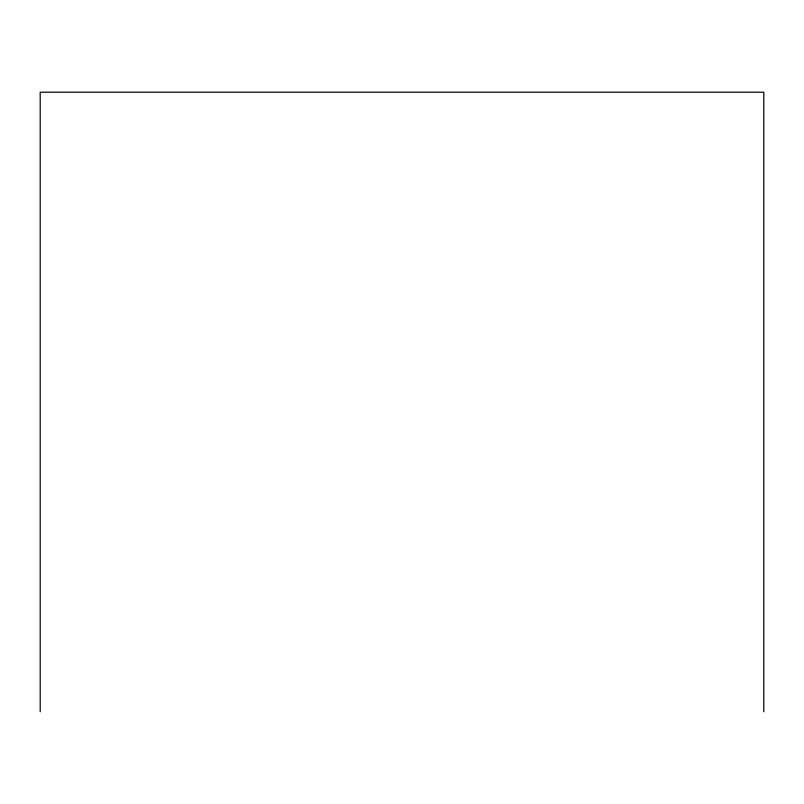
<?xml version="1.0" encoding="UTF-8"?>
<svg xmlns="http://www.w3.org/2000/svg" width="804" height="804" viewBox="0 0 804 804"><rect width="100%" height="100%" fill="white"/><g stroke="black" fill="none" stroke-linecap="round" stroke-linejoin="round"><path stroke-width="1.21" d="M763.8 711.781L763.8 92.219L40.2 92.219L40.2 711.781"/></g></svg>
